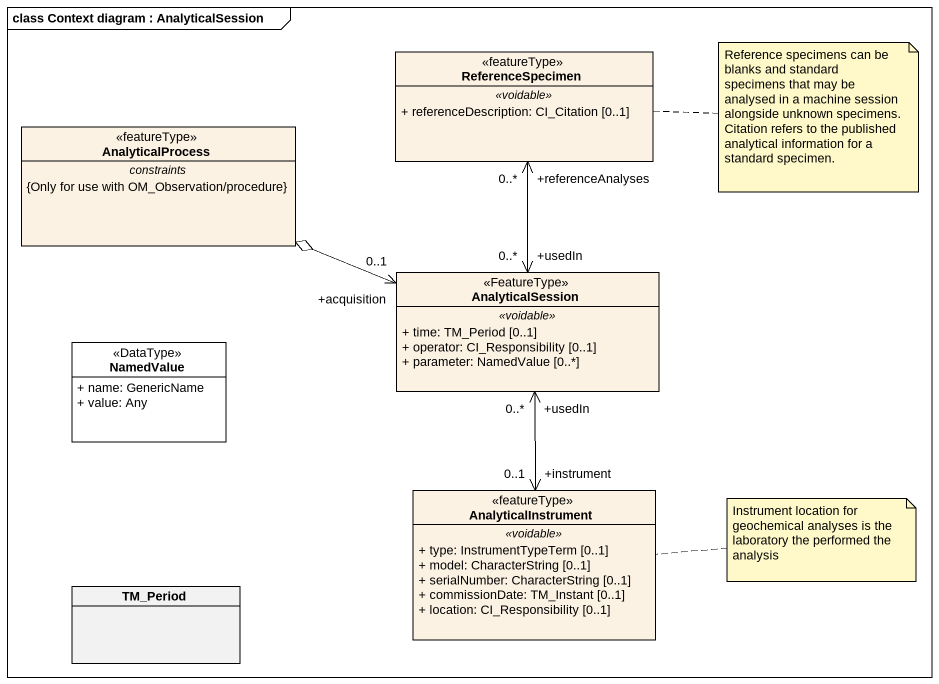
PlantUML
@startuml
mainframe class Context diagram : AnalyticalSession
hide circle
hide empty members
skinparam classAttributeIconSize 0
class ReferenceSpecimen <<featureType>> #FCF2E3 {
  .. <<voidable>> ..
  + referenceDescription: CI_Citation [0..1]
}
class AnalyticalProcess <<featureType>> #FCF2E3 {
  -- constraints --
  {Only for use with OM_Observation/procedure}
}
class AnalyticalSession <<FeatureType>> #FCF2E3 {
  .. <<voidable>> ..
  + time: TM_Period [0..1]
  + operator: CI_Responsibility [0..1]
  + parameter: NamedValue [0..*]
}
class NamedValue <<DataType>> #FFFFFF {
  + name: GenericName
  + value: Any
}
class AnalyticalInstrument <<featureType>> #FCF2E3 {
  .. <<voidable>> ..
  + type: InstrumentTypeTerm [0..1]
  + model: CharacterString [0..1]
  + serialNumber: CharacterString [0..1]
  + commissionDate: TM_Instant [0..1]
  + location: CI_Responsibility [0..1]
}
class TM_Period
AnalyticalProcess o-right-> "+acquisition\n0..1" AnalyticalSession
AnalyticalSession "+usedIn\n0..*" <-up-> "+referenceAnalyses\n0..*" ReferenceSpecimen
AnalyticalSession "+usedIn\n0..*" <--> "+instrument\n0..1" AnalyticalInstrument
note right of ReferenceSpecimen : Reference specimens can be blanks and standard specimens that may be analysed in a machine session alongside unknown specimens. Citation refers to the published analytical information for a standard specimen.
note right of AnalyticalInstrument : Instrument location for geochemical analyses is the laboratory the performed the analysis
@enduml
